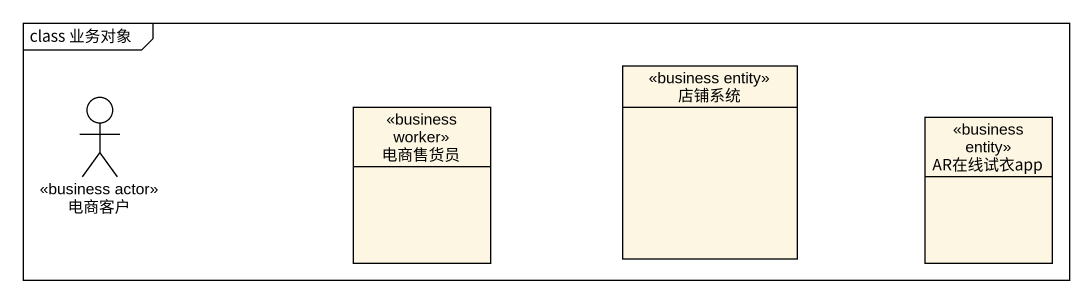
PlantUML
@startuml
mainframe class 业务对象
allowmixing
hide circle
hide empty members
class 店铺系统 <<business entity>>
actor 电商客户 <<business actor>>
class 电商售货员 <<business worker>>
class AR在线试衣app <<business entity>>
@enduml
